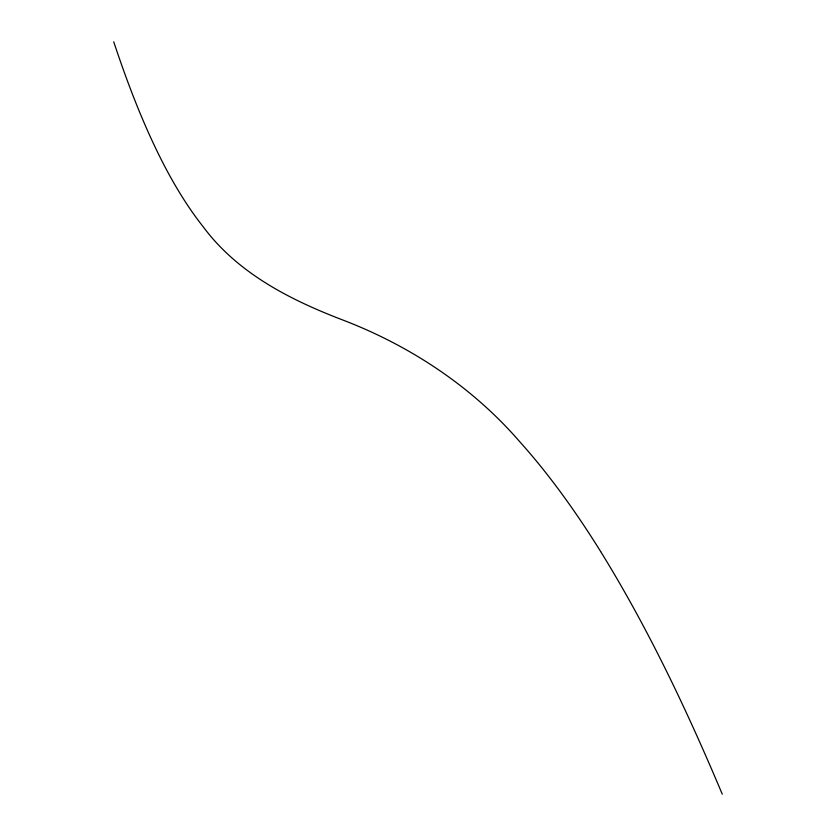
<?xml version="1.0" encoding="UTF-8"?>
<svg xmlns="http://www.w3.org/2000/svg" width="836" height="836" viewBox="0 0 836 836"><rect width="100%" height="100%" fill="white"/><g stroke="black" fill="none" stroke-linecap="round" stroke-linejoin="round"><path stroke-width="1.25" d="M600.676 551.582C648.339 628.641 687.129 710.809 722.283 794.2M113.717 41.8C127.594 83.464 143.269 124.668 163.375 163.772A774.282 260.529 -89.8 0 0 203.2 226.786C237.445 273.017 289.935 299.79 342.436 319.864C410.257 345.79 472.34 386.849 519.971 441.972A807.012 279.349 76 0 1 600.676 551.572"/></g></svg>
